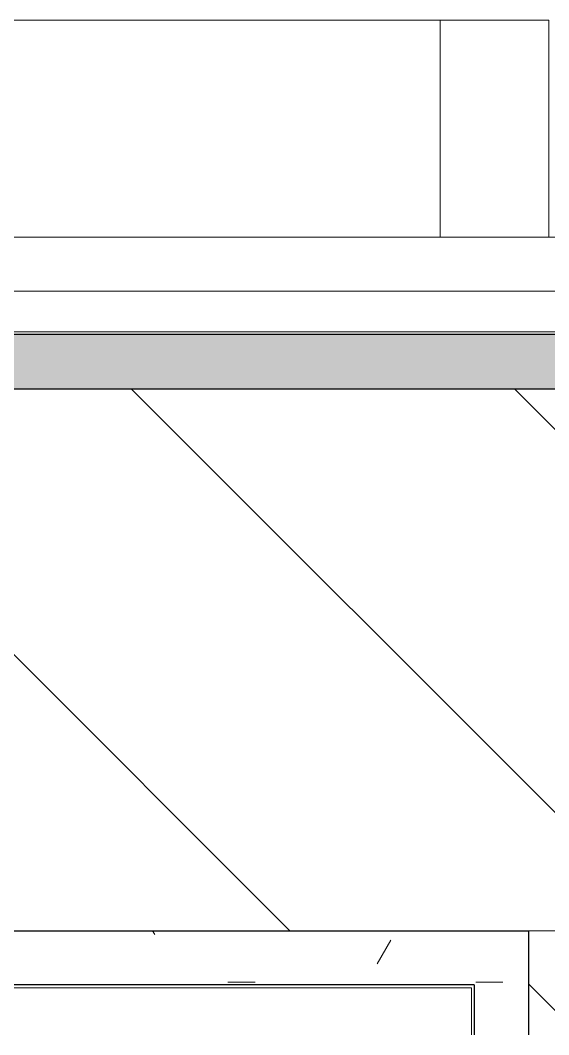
# Model space of a CAD drawing. Header units: millimetres. Extents: x 855 to 103073, y -1987 to 27400.
# Drawn here: x 34089.9 to 34284.9, y 7661.6 to 8036 of the extents above; entities that cross this region are included whole.
import ezdxf

# ---------------------------------------------------------------- set-up
doc = ezdxf.new("R2010")
doc.units = ezdxf.units.MM
doc.linetypes.add('Осевая', pattern=[3175, 635, -476.25, 1587.5, -476.25])
for name, color, linetype, lineweight in [('A-WALL', 7, 'Continuous', 9), ('I-WALL', 7, 'Continuous', 9), ('Оси-2', 7, 'Осевая', 9)]:
    doc.layers.add(name, color=color, linetype=linetype, lineweight=lineweight)
for name, color, linetype, lineweight, true_color in [('A-WALL-4', 7, 'Continuous', 25, 0x3c3c3c), ('A-WALL-FNSH-2', 7, 'Continuous', 13, 0x3c3c3c), ('I-FURN-13', 7, 'Continuous', 9, 0xf0f0f0)]:
    doc.layers.add(name, color=color, linetype=linetype, lineweight=lineweight, true_color=true_color)
pattern_1 = [(0, (22797.38, 0), (121.92, 30.48), [10.058, -81.382, 10.058, -81.382, -487.68]), (0, (22797.38, 0), (121.92, 30.48), [-182.88, 10.058, -172.822, 10.058, -81.382, -213.36]), (0, (22797.38, 0), (121.92, 30.48), [-457.2, 10.058, -50.902, 10.058, -142.342]), (120, (22843.1, 15.24), (-87.356454, 90.34582), [10.058, -81.382, 10.058, -81.382, -487.68]), (120, (22843.1, 15.24), (-87.356454, 90.34582), [-182.88, 10.058, -172.822, 10.058, -81.382, -213.36]), (120, (22843.1, 15.24), (-87.356454, 90.34582), [-457.2, 10.058, -50.902, 10.058, -142.342]), (240, (22858.34, 76.2), (-34.563546, -120.82582), [10.058, -81.382, 10.058, -81.382, -487.68]), (240, (22858.34, 76.2), (-34.563546, -120.82582), [-182.88, 10.058, -172.822, 10.058, -81.382, -213.36]), (240, (22858.34, 76.2), (-34.563546, -120.82582), [-457.2, 10.058, -50.902, 10.058, -142.342])]

# ---------------------------------------------------------------- blocks, each defined once
blk = doc.blocks.new('Бизиборд лего - бизиборд 1_21б-32328682-План разверток пом_ 1_02_ Этаж 1')
at = {"layer": 'I-FURN-13'}
for p, q in [((1245, 100), (935, 100)), ((935, 100), (1245, 100)), ((1245, 100), (1205, 100)), ((1205, 100), (1205, 20)), ((1205, 20), (1205, 100)), ((1205, 100), (1245, 100)), ((1245, 20), (1245, 100)), ((1245, 100), (1245, 20)), ((1500, 20), (1000, 20)), ((1050, 20), (1045, 20)), ((1047.1, 20), (1050, 20)), ((1050, 20), (1047.1, 20)), ((1047.1, 20), (1050, 20)), ((1050, 20), (1047.1, 20)), ((1047.1, 20), (1050, 20)), ((1050, 20), (1047.1, 20)), ((1047.1, 20), (1050, 20)), ((1050, 20), (1047.1, 20)), ((1047.1, 20), (1050, 20)), ((1050, 20), (1047.1, 20)), ((1050, 20), (1047.1, 20)), ((1047.1, 20), (1050, 20)), ((1050, 20), (1047.1, 20)), ((1047.1, 20), (1050, 20)), ((1050, 20), (1047.1, 20)), ((1050, 20), (1047.1, 20)), ((1047.1, 20), (1050, 20)), ((1050, 20), (1047.1, 20)), ((1047.1, 20), (1050, 20)), ((1050, 20), (1047.1, 20)), ((1047.1, 20), (1050, 20)), ((1047.1, 20), (1050, 20)), ((1050, 20), (1047.1, 20)), ((1047.1, 20), (1050, 20)), ((1050, 20), (1047.1, 20)), ((1047.1, 20), (1050, 20)), ((1050, 20), (1047.1, 20)), ((1047.1, 20), (1050, 20)), ((1050, 20), (1047.1, 20)), ((1047.1, 20), (1050, 20)), ((1050, 20), (1047.1, 20)), ((1047.1, 20), (1050, 20)), ((1050, 20), (1047.1, 20)), ((1047.1, 20), (1050, 20)), ((1050, 20), (1047.1, 20)), ((1047.1, 20), (1050, 20)), ((1050, 20), (1047.1, 20)), ((1047.1, 20), (1050, 20)), ((1050, 20), (1047.1, 20)), ((1047.1, 20), (1050, 20)), ((1050, 20), (1047.1, 20)), ((1047.1, 20), (1050, 20)), ((1050, 20), (1047.1, 20)), ((1047.1, 20), (1050, 20)), ((1050, 20), (1047.1, 20)), ((1047.1, 20), (1050, 20)), ((1048.66, 20), (1050, 20)), ((1050, 20), (1048.66, 20)), ((1048.66, 20), (1050, 20)), ((1050, 20), (1049.66, 20)), ((1049.66, 20), (1050, 20)), ((1049.66, 20), (1050, 20)), ((1050, 20), (1049.66, 20)), ((1050, 20), (1090, 20)), ((1090, 20), (1050, 20)), ((1050, 20), (1090, 20)), ((1090, 20), (1097.39, 20)), ((1097.39, 20), (1090, 20)), ((1090, 20), (1095, 20)), ((1092.93, 20), (1090, 20)), ((1090, 20), (1097.39, 20)), ((1090.34, 20), (1090, 20)), ((1090, 20), (1097.39, 20)), ((1097.39, 20), (1090, 20)), ((1090, 20), (1097.39, 20)), ((1090.34, 20), (1090, 20)), ((1090, 20), (1097.39, 20)), ((1097.39, 20), (1090, 20)), ((1090, 20), (1097.39, 20)), ((1097.39, 20), (1090, 20)), ((1090, 20), (1097.39, 20)), ((1097.39, 20), (1090, 20)), ((1090, 20), (1097.39, 20)), ((1097.39, 20), (1090, 20)), ((1090, 20), (1097.39, 20)), ((1097.39, 20), (1090, 20)), ((1090, 20), (1097.39, 20)), ((1097.39, 20), (1090, 20)), ((1090, 20), (1097.39, 20)), ((1097.39, 20), (1090, 20)), ((1090, 20), (1097.39, 20)), ((1097.39, 20), (1090, 20)), ((1090, 20), (1097.39, 20)), ((1097.39, 20), (1090, 20)), ((1090, 20), (1097.39, 20)), ((1097.39, 20), (1090, 20)), ((1090, 20), (1097.39, 20)), ((1097.39, 20), (1090, 20)), ((1090, 20), (1097.39, 20)), ((1097.39, 20), (1090, 20)), ((1090, 20), (1097.39, 20)), ((1097.39, 20), (1090, 20)), ((1090, 20), (1097.39, 20)), ((1095, 20), (1090, 20)), ((1090, 20), (1097.39, 20)), ((1095, 20), (1090, 20)), ((1090, 20), (1097.39, 20)), ((1097.39, 20), (1090, 20)), ((1090, 20), (1097.39, 20)), ((1097.39, 20), (1090, 20)), ((1090, 20), (1097.39, 20)), ((1097.39, 20), (1090, 20)), ((1090, 20), (1097.39, 20)), ((1097.39, 20), (1090, 20)), ((1090, 20), (1097.39, 20)), ((1097.39, 20), (1090, 20)), ((1090, 20), (1097.39, 20)), ((1097.39, 20), (1090, 20)), ((1090, 20), (1110, 20)), ((1090.34, 20), (1090, 20)), ((1097.39, 20), (1090.34, 20)), ((1097.39, 20), (1090.34, 20)), ((1091.34, 20), (1090.34, 20)), ((1105, 20), (1091.34, 20)), ((1092.93, 20), (1097.39, 20)), ((1097.39, 20), (1092.93, 20)), ((1092.93, 20), (1097.39, 20)), ((1095, 20), (1092.93, 20)), ((1095, 20), (1097.39, 20)), ((1097.39, 20), (1095, 20)), ((1097.39, 20), (1095, 20)), ((1097.39, 20), (1095, 20)), ((1097.39, 20), (1097.41, 20)), ((1097.41, 20), (1097.39, 20)), ((1097.39, 20), (1097.41, 20)), ((1097.41, 20), (1097.39, 20)), ((1097.39, 20), (1097.41, 20)), ((1097.41, 20), (1097.39, 20)), ((1097.39, 20), (1097.41, 20)), ((1097.41, 20), (1097.39, 20)), ((1097.39, 20), (1097.41, 20)), ((1097.41, 20), (1097.39, 20)), ((1097.39, 20), (1097.41, 20)), ((1097.41, 20), (1097.39, 20)), ((1097.39, 20), (1097.41, 20)), ((1097.41, 20), (1097.39, 20)), ((1097.39, 20), (1097.41, 20)), ((1097.41, 20), (1097.39, 20)), ((1097.39, 20), (1097.41, 20)), ((1097.41, 20), (1097.39, 20)), ((1097.39, 20), (1097.41, 20)), ((1097.41, 20), (1097.39, 20)), ((1097.39, 20), (1097.41, 20)), ((1097.41, 20), (1097.39, 20)), ((1097.39, 20), (1097.41, 20)), ((1097.41, 20), (1097.39, 20)), ((1097.39, 20), (1097.41, 20)), ((1097.41, 20), (1097.39, 20)), ((1097.39, 20), (1097.41, 20)), ((1097.41, 20), (1097.39, 20)), ((1097.39, 20), (1097.41, 20)), ((1097.41, 20), (1097.39, 20)), ((1097.39, 20), (1097.41, 20)), ((1097.41, 20), (1097.39, 20)), ((1097.39, 20), (1097.41, 20)), ((1097.41, 20), (1097.39, 20)), ((1097.39, 20), (1097.41, 20)), ((1097.41, 20), (1097.39, 20)), ((1097.39, 20), (1097.41, 20)), ((1097.41, 20), (1097.39, 20)), ((1097.39, 20), (1097.41, 20)), ((1097.41, 20), (1097.39, 20)), ((1097.39, 20), (1097.41, 20)), ((1097.41, 20), (1097.39, 20)), ((1097.39, 20), (1097.41, 20)), ((1097.41, 20), (1097.39, 20)), ((1097.39, 20), (1097.41, 20)), ((1097.41, 20), (1097.39, 20)), ((1097.39, 20), (1097.41, 20)), ((1097.41, 20), (1097.39, 20)), ((1097.39, 20), (1097.41, 20)), ((1097.41, 20), (1097.39, 20)), ((1097.39, 20), (1097.41, 20)), ((1097.41, 20), (1097.39, 20)), ((1097.41, 20), (1102.42, 20)), ((1102.42, 20), (1097.41, 20)), ((1097.41, 20), (1102.42, 20)), ((1097.41, 20), (1102.59, 20)), ((1109.66, 20), (1097.41, 20)), ((1097.41, 20), (1109.66, 20)), ((1100, 20), (1097.41, 20)), ((1097.41, 20), (1107.07, 20)), ((1110, 20), (1097.41, 20)), ((1097.41, 20), (1110, 20)), ((1102.59, 20), (1097.41, 20)), ((1097.41, 20), (1110, 20)), ((1110, 20), (1097.41, 20)), ((1097.41, 20), (1100, 20)), ((1105, 20), (1097.41, 20)), ((1097.41, 20), (1108.66, 20)), ((1110, 20), (1097.41, 20)), ((1097.41, 20), (1110, 20)), ((1110, 20), (1097.41, 20)), ((1097.41, 20), (1100, 20)), ((1110, 20), (1097.41, 20)), ((1097.41, 20), (1110, 20)), ((1110, 20), (1097.41, 20)), ((1097.41, 20), (1110, 20)), ((1110, 20), (1097.41, 20)), ((1097.41, 20), (1110, 20)), ((1110, 20), (1097.41, 20)), ((1097.41, 20), (1105, 20)), ((1110, 20), (1097.41, 20)), ((1097.41, 20), (1110, 20)), ((1110, 20), (1097.41, 20)), ((1097.41, 20), (1110, 20)), ((1110, 20), (1097.41, 20)), ((1097.41, 20), (1110, 20)), ((1110, 20), (1097.41, 20)), ((1097.41, 20), (1107.07, 20)), ((1110, 20), (1097.41, 20)), ((1097.41, 20), (1110, 20)), ((1110, 20), (1097.41, 20)), ((1097.41, 20), (1100, 20)), ((1110, 20), (1097.41, 20)), ((1097.41, 20), (1110, 20)), ((1110, 20), (1097.41, 20)), ((1097.41, 20), (1107.07, 20)), ((1110, 20), (1097.41, 20)), ((1097.41, 20), (1110, 20)), ((1110, 20), (1097.41, 20)), ((1097.41, 20), (1110, 20)), ((1110, 20), (1097.41, 20)), ((1097.41, 20), (1110, 20)), ((1110, 20), (1097.41, 20)), ((1097.41, 20), (1110, 20)), ((1110, 20), (1097.41, 20)), ((1097.41, 20), (1105, 20)), ((1100, 20), (1097.41, 20)), ((1102.59, 20), (1100, 20)), ((1100, 20), (1110, 20)), ((1100, 20), (1110, 20)), ((1100, 20), (1110, 20)), ((1108.66, 20), (1100, 20)), ((1102.59, 20), (1107.07, 20)), ((1107.07, 20), (1102.59, 20)), ((1102.59, 20), (1107.07, 20)), ((1102.59, 20), (1110, 20)), ((1107.07, 20), (1102.59, 20)), ((1107.07, 20), (1102.59, 20)), ((1108.66, 20), (1105, 20)), ((1105, 20), (1110, 20)), ((1105, 20), (1110, 20)), ((1109.66, 20), (1105, 20)), ((1110, 20), (1107.07, 20)), ((1107.07, 20), (1110, 20)), ((1110, 20), (1107.07, 20)), ((1107.07, 20), (1110, 20)), ((1107.07, 20), (1110, 20)), ((1107.45, 20), (1108.66, 20)), ((1108.66, 20), (1107.45, 20)), ((1107.45, 20), (1108.66, 20)), ((1110, 20), (1108.66, 20)), ((1108.66, 20), (1110, 20)), ((1109.66, 20), (1108.66, 20)), ((1110, 20), (1109.66, 20)), ((1109.66, 20), (1110, 20)), ((1110, 20), (1109.66, 20)), ((1110, 20), (1109.66, 20)), ((1110, 20), (1150, 20)), ((1150, 20), (1110, 20)), ((1110, 20), (1150, 20)), ((1150, 20), (1170, 20)), ((1150.34, 20), (1150, 20)), ((1150, 20), (1170, 20)), ((1170, 20), (1150, 20)), ((1150, 20), (1150.34, 20)), ((1167.07, 20), (1150, 20)), ((1150, 20), (1160, 20)), ((1150.34, 20), (1150, 20)), ((1150, 20), (1151.34, 20)), ((1170, 20), (1150, 20)), ((1150, 20), (1152.93, 20)), ((1170, 20), (1150, 20)), ((1150, 20), (1170, 20)), ((1170, 20), (1150, 20)), ((1150, 20), (1170, 20)), ((1170, 20), (1150, 20)), ((1150, 20), (1170, 20)), ((1150.34, 20), (1150, 20)), ((1150, 20), (1170, 20)), ((1170, 20), (1150, 20)), ((1150, 20), (1170, 20)), ((1170, 20), (1150, 20)), ((1150, 20), (1170, 20)), ((1170, 20), (1150, 20)), ((1150, 20), (1170, 20)), ((1170, 20), (1150, 20)), ((1150, 20), (1170, 20)), ((1170, 20), (1150, 20)), ((1150, 20), (1167.07, 20)), ((1167.07, 20), (1150, 20)), ((1150, 20), (1170, 20)), ((1170, 20), (1150, 20)), ((1150, 20), (1170, 20)), ((1170, 20), (1150, 20)), ((1150, 20), (1170, 20)), ((1170, 20), (1150, 20)), ((1150, 20), (1150.34, 20)), ((1170, 20), (1150, 20)), ((1150, 20), (1165, 20)), ((1170, 20), (1150, 20)), ((1150, 20), (1170, 20)), ((1170, 20), (1150, 20)), ((1150, 20), (1170, 20)), ((1170, 20), (1150, 20)), ((1150, 20), (1170, 20)), ((1170, 20), (1150, 20)), ((1150, 20), (1151.34, 20)), ((1170, 20), (1150, 20)), ((1150, 20), (1170, 20)), ((1170, 20), (1150, 20)), ((1150, 20), (1150.34, 20)), ((1150.34, 20), (1150, 20)), ((1150, 20), (1160, 20)), ((1160, 20), (1150, 20)), ((1170, 20), (1150.34, 20)), ((1150.34, 20), (1170, 20)), ((1167.07, 20), (1150.34, 20)), ((1165, 20), (1150.34, 20)), ((1150.34, 20), (1151.34, 20)), ((1150.34, 20), (1152.93, 20)), ((1157.41, 20), (1150.34, 20)), ((1151.34, 20), (1152.72, 20)), ((1152.72, 20), (1151.34, 20)), ((1151.34, 20), (1152.72, 20)), ((1151.34, 20), (1170, 20)), ((1151.34, 20), (1170, 20)), ((1151.34, 20), (1170, 20)), ((1152.93, 20), (1157.41, 20)), ((1157.41, 20), (1152.93, 20)), ((1152.93, 20), (1157.41, 20)), ((1152.93, 20), (1155, 20)), ((1152.93, 20), (1160, 20)), ((1155, 20), (1157.41, 20)), ((1157.41, 20), (1170, 20)), ((1170, 20), (1157.41, 20)), ((1157.75, 20), (1162.59, 20)), ((1162.59, 20), (1157.75, 20)), ((1157.75, 20), (1162.59, 20)), ((1160, 20), (1170, 20)), ((1160, 20), (1170, 20)), ((1160, 20), (1169.66, 20)), ((1168.66, 20), (1160, 20)), ((1162.78, 20), (1167.07, 20)), ((1167.07, 20), (1162.78, 20)), ((1162.78, 20), (1167.07, 20)), ((1170, 20), (1165, 20)), ((1165, 20), (1170, 20)), ((1170, 20), (1167.07, 20)), ((1170, 20), (1167.07, 20)), ((1167.07, 20), (1170, 20)), ((1170, 20), (1167.07, 20)), ((1170, 20), (1168.66, 20)), ((1169.66, 20), (1170, 20)), ((1170, 20), (1210, 20)), ((1210, 20), (1170, 20)), ((1170, 20), (1205, 20)), ((1205, 20), (1210, 20)), ((1210, 20), (1205, 20)), ((1205, 20), (1210, 20)), ((1210, 20), (1230, 20)), ((1225, 20), (1210, 20)), ((1210, 20), (1230, 20)), ((1229.66, 20), (1210, 20)), ((1210, 20), (1230, 20)), ((1230, 20), (1210, 20)), ((1210, 20), (1212.93, 20)), ((1217.41, 20), (1210, 20)), ((1210, 20), (1210.34, 20)), ((1215, 20), (1210, 20)), ((1210, 20), (1220, 20)), ((1230, 20), (1210, 20)), ((1210, 20), (1230, 20)), ((1230, 20), (1210, 20)), ((1210, 20), (1230, 20)), ((1230, 20), (1210, 20)), ((1210, 20), (1230, 20)), ((1230, 20), (1210, 20)), ((1210, 20), (1215, 20)), ((1230, 20), (1210, 20)), ((1210, 20), (1230, 20)), ((1230, 20), (1210, 20)), ((1210, 20), (1217.41, 20)), ((1210.34, 20), (1210, 20)), ((1210, 20), (1230, 20)), ((1230, 20), (1210, 20)), ((1210, 20), (1230, 20)), ((1230, 20), (1210, 20)), ((1210, 20), (1230, 20)), ((1230, 20), (1210, 20)), ((1210, 20), (1230, 20)), ((1230, 20), (1210, 20)), ((1210, 20), (1230, 20)), ((1211.34, 20), (1210, 20)), ((1210, 20), (1222.59, 20)), ((1230, 20), (1210, 20)), ((1210, 20), (1217.41, 20)), ((1211.34, 20), (1210, 20)), ((1210, 20), (1230, 20)), ((1210.34, 20), (1210, 20)), ((1210, 20), (1230, 20)), ((1230, 20), (1210, 20)), ((1210, 20), (1230, 20)), ((1230, 20), (1210, 20)), ((1210, 20), (1230, 20)), ((1230, 20), (1210, 20)), ((1210, 20), (1225, 20)), ((1211.34, 20), (1210, 20)), ((1210, 20), (1230, 20)), ((1230, 20), (1210, 20)), ((1210, 20), (1220, 20)), ((1230, 20), (1210, 20)), ((1210, 20), (1210.34, 20)), ((1215, 20), (1210, 20)), ((1210.34, 20), (1211.34, 20)), ((1230, 20), (1210.34, 20)), ((1211.34, 20), (1210.34, 20)), ((1210.34, 20), (1230, 20)), ((1211.34, 20), (1212.93, 20)), ((1212.93, 20), (1211.34, 20)), ((1211.34, 20), (1212.93, 20)), ((1212.93, 20), (1211.34, 20)), ((1211.34, 20), (1212.93, 20)), ((1211.34, 20), (1212.93, 20)), ((1215, 20), (1211.34, 20)), ((1230, 20), (1211.34, 20)), ((1212.93, 20), (1211.34, 20)), ((1215, 20), (1211.34, 20)), ((1212.93, 20), (1230, 20)), ((1212.93, 20), (1215, 20)), ((1215, 20), (1212.93, 20)), ((1213.07, 20), (1217.41, 20)), ((1217.41, 20), (1213.07, 20)), ((1213.07, 20), (1217.41, 20)), ((1217.41, 20), (1213.07, 20)), ((1213.07, 20), (1217.41, 20)), ((1215, 20), (1217.41, 20)), ((1225, 20), (1215, 20)), ((1215, 20), (1230, 20)), ((1230, 20), (1215, 20)), ((1217.41, 20), (1215, 20)), ((1222.59, 20), (1215, 20)), ((1217.41, 20), (1215, 20)), ((1220, 20), (1217.41, 20)), ((1217.41, 20), (1220, 20)), ((1217.41, 20), (1222.59, 20)), ((1217.41, 20), (1230, 20)), ((1222.59, 20), (1217.41, 20)), ((1228.66, 20), (1217.41, 20)), ((1218.1, 20), (1222.59, 20)), ((1222.59, 20), (1218.1, 20)), ((1218.1, 20), (1222.59, 20)), ((1222.59, 20), (1218.1, 20)), ((1218.1, 20), (1222.59, 20)), ((1222.59, 20), (1220, 20)), ((1220, 20), (1230, 20)), ((1220, 20), (1230, 20)), ((1220, 20), (1230, 20)), ((1230, 20), (1222.59, 20)), ((1222.59, 20), (1230, 20)), ((1222.59, 20), (1230, 20)), ((1230, 20), (1222.59, 20)), ((1230, 20), (1222.59, 20)), ((1223.13, 20), (1227.07, 20)), ((1227.07, 20), (1223.13, 20)), ((1223.13, 20), (1227.07, 20)), ((1227.07, 20), (1223.13, 20)), ((1223.13, 20), (1227.07, 20)), ((1228.66, 20), (1225, 20)), ((1228.66, 20), (1225, 20)), ((1225, 20), (1230, 20)), ((1230, 20), (1228.66, 20)), ((1229.66, 20), (1228.66, 20)), ((1229.66, 20), (1228.66, 20)), ((1230, 20), (1229.66, 20)), ((1230, 20), (1229.66, 20)), ((1230, 20), (1229.66, 20)), ((1230, 20), (1245, 20)), ((1245, 20), (1230, 20)), ((1230, 20), (1245, 20)), ((1245, 20), (1230, 20)), ((1230, 20), (1245, 20)), ((1000, 0), (1500, 0)), ((1050, 0), (1030, 0)), ((1030.34, 0), (1050, 0)), ((1047.1, 0), (1050, 0)), ((1050, 0), (1047.1, 0)), ((1047.1, 0), (1050, 0)), ((1050, 0), (1047.1, 0)), ((1047.1, 0), (1050, 0)), ((1050, 0), (1047.1, 0)), ((1050, 0), (1047.1, 0)), ((1047.1, 0), (1050, 0)), ((1050, 0), (1047.1, 0)), ((1047.1, 0), (1050, 0)), ((1050, 0), (1047.1, 0)), ((1047.1, 0), (1050, 0)), ((1050, 0), (1047.1, 0)), ((1047.1, 0), (1050, 0)), ((1050, 0), (1047.1, 0)), ((1047.1, 0), (1050, 0)), ((1050, 0), (1047.1, 0)), ((1047.1, 0), (1050, 0)), ((1050, 0), (1047.1, 0)), ((1047.1, 0), (1050, 0)), ((1050, 0), (1047.1, 0)), ((1047.1, 0), (1050, 0)), ((1050, 0), (1047.1, 0)), ((1047.1, 0), (1050, 0)), ((1050, 0), (1047.1, 0)), ((1047.1, 0), (1050, 0)), ((1050, 0), (1047.1, 0)), ((1047.1, 0), (1050, 0)), ((1050, 0), (1047.1, 0)), ((1047.1, 0), (1050, 0)), ((1050, 0), (1047.1, 0)), ((1047.1, 0), (1050, 0)), ((1050, 0), (1047.1, 0)), ((1047.1, 0), (1050, 0)), ((1050, 0), (1047.1, 0)), ((1047.1, 0), (1050, 0)), ((1050, 0), (1047.1, 0)), ((1047.1, 0), (1050, 0)), ((1050, 0), (1047.1, 0)), ((1047.1, 0), (1050, 0)), ((1050, 0), (1047.1, 0)), ((1047.1, 0), (1050, 0)), ((1050, 0), (1047.1, 0)), ((1047.1, 0), (1050, 0)), ((1050, 0), (1047.1, 0)), ((1047.1, 0), (1050, 0)), ((1050, 0), (1047.1, 0)), ((1047.1, 0), (1050, 0)), ((1047.1, 0), (1050, 0)), ((1050, 0), (1049.66, 0)), ((1049.66, 0), (1050, 0)), ((1050, 0), (1049.66, 0)), ((1090, 0), (1050, 0)), ((1050, 0), (1090, 0)), ((1090, 0), (1050, 0)), ((1097.39, 0), (1090, 0)), ((1090, 0), (1090.34, 0)), ((1097.39, 0), (1090, 0)), ((1090, 0), (1092.93, 0)), ((1097.39, 0), (1090, 0)), ((1090, 0), (1091.34, 0)), ((1095, 0), (1090, 0)), ((1090, 0), (1097.39, 0)), ((1097.39, 0), (1090, 0)), ((1090, 0), (1097.39, 0)), ((1097.39, 0), (1090, 0)), ((1090, 0), (1097.39, 0)), ((1091.34, 0), (1090, 0)), ((1090, 0), (1097.39, 0)), ((1097.39, 0), (1090, 0)), ((1090, 0), (1097.39, 0)), ((1097.39, 0), (1090, 0)), ((1090, 0), (1097.39, 0)), ((1097.39, 0), (1090, 0)), ((1090, 0), (1097.39, 0)), ((1097.39, 0), (1090, 0)), ((1090, 0), (1097.39, 0)), ((1090.34, 0), (1090, 0)), ((1090, 0), (1090.34, 0)), ((1092.93, 0), (1090, 0)), ((1090, 0), (1097.39, 0)), ((1097.39, 0), (1090, 0)), ((1090, 0), (1097.39, 0)), ((1097.39, 0), (1090, 0)), ((1090, 0), (1097.39, 0)), ((1092.93, 0), (1090, 0)), ((1090, 0), (1090.34, 0)), ((1095, 0), (1090, 0)), ((1090, 0), (1097.39, 0)), ((1092.93, 0), (1090, 0)), ((1090, 0), (1097.39, 0)), ((1090.34, 0), (1090, 0)), ((1090, 0), (1090.34, 0)), ((1090.34, 0), (1090, 0)), ((1090, 0), (1090.34, 0)), ((1097.39, 0), (1090, 0)), ((1090, 0), (1097.39, 0)), ((1097.39, 0), (1090, 0)), ((1090, 0), (1097.39, 0)), ((1097.39, 0), (1090, 0)), ((1090, 0), (1097.39, 0)), ((1097.39, 0), (1090, 0)), ((1090, 0), (1097.39, 0)), ((1097.39, 0), (1090, 0)), ((1090, 0), (1097.39, 0)), ((1090.34, 0), (1090, 0)), ((1090, 0), (1092.93, 0)), ((1107.07, 0), (1090, 0)), ((1090, 0), (1097.41, 0)), ((1090.34, 0), (1092.93, 0)), ((1092.93, 0), (1090.34, 0)), ((1090.34, 0), (1097.39, 0)), ((1090.34, 0), (1097.39, 0)), ((1092.93, 0), (1090.34, 0)), ((1090.34, 0), (1091.34, 0)), ((1091.34, 0), (1090.34, 0)), ((1090.34, 0), (1091.34, 0)), ((1097.39, 0), (1090.34, 0)), ((1091.34, 0), (1097.39, 0)), ((1097.39, 0), (1091.34, 0)), ((1091.34, 0), (1092.93, 0)), ((1092.93, 0), (1091.34, 0)), ((1091.34, 0), (1092.93, 0)), ((1097.39, 0), (1092.93, 0)), ((1092.93, 0), (1097.39, 0)), ((1097.39, 0), (1092.93, 0)), ((1092.93, 0), (1097.39, 0)), ((1092.93, 0), (1097.39, 0)), ((1095, 0), (1092.93, 0)), ((1095, 0), (1092.93, 0)), ((1097.39, 0), (1092.93, 0)), ((1097.39, 0), (1092.93, 0)), ((1095, 0), (1092.93, 0)), ((1092.93, 0), (1097.39, 0)), ((1095, 0), (1092.93, 0)), ((1092.93, 0), (1097.39, 0)), ((1092.93, 0), (1097.39, 0)), ((1097.39, 0), (1095, 0)), ((1097.39, 0), (1095, 0)), ((1097.39, 0), (1095, 0)), ((1097.39, 0), (1095, 0)), ((1097.39, 0), (1095, 0)), ((1097.39, 0), (1095, 0)), ((1097.41, 0), (1097.39, 0)), ((1097.39, 0), (1097.41, 0)), ((1097.41, 0), (1097.39, 0)), ((1097.39, 0), (1097.41, 0)), ((1097.41, 0), (1097.39, 0)), ((1097.39, 0), (1097.41, 0)), ((1097.41, 0), (1097.39, 0)), ((1097.39, 0), (1097.41, 0)), ((1097.41, 0), (1097.39, 0)), ((1097.39, 0), (1097.41, 0)), ((1097.41, 0), (1097.39, 0)), ((1097.39, 0), (1097.41, 0)), ((1097.41, 0), (1097.39, 0)), ((1097.39, 0), (1097.41, 0)), ((1097.41, 0), (1097.39, 0)), ((1097.39, 0), (1097.41, 0)), ((1097.41, 0), (1097.39, 0)), ((1097.39, 0), (1097.41, 0)), ((1097.41, 0), (1097.39, 0)), ((1097.39, 0), (1097.41, 0)), ((1097.41, 0), (1097.39, 0)), ((1097.39, 0), (1097.41, 0)), ((1097.41, 0), (1097.39, 0)), ((1097.39, 0), (1097.41, 0)), ((1097.41, 0), (1097.39, 0)), ((1097.39, 0), (1097.41, 0)), ((1097.41, 0), (1097.39, 0)), ((1097.39, 0), (1097.41, 0)), ((1097.41, 0), (1097.39, 0)), ((1097.39, 0), (1097.41, 0)), ((1097.41, 0), (1097.39, 0)), ((1097.39, 0), (1097.41, 0)), ((1097.41, 0), (1097.39, 0)), ((1097.39, 0), (1097.41, 0)), ((1097.41, 0), (1097.39, 0)), ((1097.39, 0), (1097.41, 0)), ((1097.41, 0), (1097.39, 0)), ((1097.39, 0), (1097.41, 0)), ((1097.41, 0), (1097.39, 0)), ((1097.39, 0), (1097.41, 0)), ((1097.41, 0), (1097.39, 0)), ((1097.39, 0), (1097.41, 0)), ((1097.41, 0), (1097.39, 0)), ((1097.39, 0), (1097.41, 0)), ((1097.41, 0), (1097.39, 0)), ((1097.39, 0), (1097.41, 0)), ((1097.41, 0), (1097.39, 0)), ((1097.39, 0), (1097.41, 0)), ((1097.41, 0), (1097.39, 0)), ((1097.39, 0), (1097.41, 0)), ((1097.41, 0), (1097.39, 0)), ((1097.39, 0), (1097.41, 0)), ((1102.42, 0), (1097.41, 0)), ((1097.41, 0), (1102.42, 0)), ((1102.42, 0), (1097.41, 0)), ((1110, 0), (1097.41, 0)), ((1097.41, 0), (1110, 0)), ((1107.07, 0), (1097.41, 0)), ((1097.41, 0), (1105, 0)), ((1102.59, 0), (1097.41, 0)), ((1097.41, 0), (1100, 0)), ((1110, 0), (1097.41, 0)), ((1097.41, 0), (1110, 0)), ((1110, 0), (1097.41, 0)), ((1097.41, 0), (1110, 0)), ((1110, 0), (1097.41, 0)), ((1097.41, 0), (1110, 0)), ((1110, 0), (1097.41, 0)), ((1097.41, 0), (1110, 0)), ((1110, 0), (1097.41, 0)), ((1097.41, 0), (1110, 0)), ((1110, 0), (1097.41, 0)), ((1097.41, 0), (1110, 0)), ((1110, 0), (1097.41, 0)), ((1097.41, 0), (1110, 0)), ((1110, 0), (1097.41, 0)), ((1097.41, 0), (1110, 0)), ((1110, 0), (1097.41, 0)), ((1097.41, 0), (1110, 0)), ((1110, 0), (1097.41, 0)), ((1097.41, 0), (1110, 0)), ((1110, 0), (1097.41, 0)), ((1097.41, 0), (1110, 0)), ((1110, 0), (1097.41, 0)), ((1097.41, 0), (1110, 0)), ((1102.59, 0), (1097.41, 0)), ((1097.41, 0), (1105, 0)), ((1110, 0), (1097.41, 0)), ((1097.41, 0), (1110, 0)), ((1110, 0), (1097.41, 0)), ((1097.41, 0), (1110, 0)), ((1110, 0), (1097.41, 0)), ((1097.41, 0), (1100, 0)), ((1105, 0), (1097.41, 0)), ((1097.41, 0), (1100, 0)), ((1110, 0), (1097.41, 0)), ((1097.41, 0), (1110, 0)), ((1110, 0), (1097.41, 0)), ((1097.41, 0), (1110, 0)), ((1100, 0), (1097.41, 0)), ((1097.41, 0), (1110, 0)), ((1110, 0), (1097.41, 0)), ((1097.41, 0), (1100, 0)), ((1110, 0), (1097.41, 0)), ((1097.41, 0), (1110, 0)), ((1105, 0), (1097.41, 0)), ((1097.41, 0), (1102.59, 0)), ((1097.41, 0), (1109.66, 0)), ((1100, 0), (1110, 0)), ((1100, 0), (1102.59, 0)), ((1100, 0), (1102.59, 0)), ((1110, 0), (1100, 0)), ((1100, 0), (1102.59, 0)), ((1107.07, 0), (1102.59, 0)), ((1102.59, 0), (1107.07, 0)), ((1107.07, 0), (1102.59, 0)), ((1105, 0), (1102.59, 0)), ((1109.66, 0), (1102.59, 0)), ((1102.59, 0), (1105, 0)), ((1102.59, 0), (1105, 0)), ((1102.59, 0), (1107.07, 0)), ((1102.59, 0), (1108.66, 0)), ((1105, 0), (1110, 0)), ((1110, 0), (1105, 0)), ((1105, 0), (1108.66, 0)), ((1105, 0), (1108.66, 0)), ((1107.07, 0), (1105, 0)), ((1105, 0), (1108.66, 0)), ((1110, 0), (1105, 0)), ((1110, 0), (1107.07, 0)), ((1110, 0), (1107.07, 0)), ((1107.07, 0), (1110, 0)), ((1110, 0), (1107.07, 0)), ((1108.66, 0), (1107.45, 0)), ((1107.45, 0), (1108.66, 0)), ((1108.66, 0), (1107.45, 0)), ((1108.66, 0), (1110, 0)), ((1108.66, 0), (1109.66, 0)), ((1108.66, 0), (1109.66, 0)), ((1108.66, 0), (1110, 0)), ((1110, 0), (1109.66, 0)), ((1109.66, 0), (1110, 0)), ((1109.66, 0), (1110, 0)), ((1109.66, 0), (1110, 0)), ((1150, 0), (1110, 0)), ((1110, 0), (1150, 0)), ((1150, 0), (1110, 0)), ((1170, 0), (1150, 0)), ((1150, 0), (1170, 0)), ((1151.34, 0), (1150, 0)), ((1150, 0), (1170, 0)), ((1151.34, 0), (1150, 0)), ((1150, 0), (1165, 0)), ((1170, 0), (1150, 0)), ((1150, 0), (1151.34, 0)), ((1170, 0), (1150, 0)), ((1150, 0), (1170, 0)), ((1170, 0), (1150, 0)), ((1150, 0), (1170, 0)), ((1170, 0), (1150, 0)), ((1150, 0), (1170, 0)), ((1170, 0), (1150, 0)), ((1150, 0), (1170, 0)), ((1170, 0), (1150, 0)), ((1150, 0), (1170, 0)), ((1170, 0), (1150, 0)), ((1150, 0), (1170, 0)), ((1170, 0), (1150, 0)), ((1150, 0), (1170, 0)), ((1169.66, 0), (1150, 0)), ((1150, 0), (1170, 0)), ((1170, 0), (1150, 0)), ((1150, 0), (1170, 0)), ((1170, 0), (1150, 0)), ((1150, 0), (1170, 0)), ((1170, 0), (1150, 0)), ((1150, 0), (1160, 0)), ((1151.34, 0), (1150, 0)), ((1150, 0), (1152.93, 0)), ((1170, 0), (1150, 0)), ((1150, 0), (1170, 0)), ((1170, 0), (1150, 0)), ((1150, 0), (1170, 0)), ((1157.41, 0), (1150, 0)), ((1150, 0), (1170, 0)), ((1165, 0), (1150, 0)), ((1150, 0), (1170, 0)), ((1170, 0), (1150, 0)), ((1150, 0), (1170, 0)), ((1170, 0), (1150, 0)), ((1150, 0), (1170, 0)), ((1170, 0), (1150, 0)), ((1150, 0), (1162.59, 0)), ((1151.34, 0), (1150, 0)), ((1150, 0), (1170, 0)), ((1170, 0), (1150, 0)), ((1150, 0), (1170, 0)), ((1150.34, 0), (1150, 0)), ((1150, 0), (1155, 0)), ((1170, 0), (1150, 0)), ((1150, 0), (1170, 0)), ((1151.34, 0), (1150.34, 0)), ((1152.72, 0), (1151.34, 0)), ((1151.34, 0), (1152.72, 0)), ((1152.72, 0), (1151.34, 0)), ((1170, 0), (1151.34, 0)), ((1155, 0), (1151.34, 0)), ((1151.34, 0), (1167.07, 0)), ((1160, 0), (1151.34, 0)), ((1152.93, 0), (1151.34, 0)), ((1165, 0), (1151.34, 0)), ((1157.41, 0), (1152.93, 0)), ((1152.93, 0), (1157.41, 0)), ((1157.41, 0), (1152.93, 0)), ((1152.93, 0), (1162.59, 0)), ((1155, 0), (1152.93, 0)), ((1170, 0), (1155, 0)), ((1160, 0), (1155, 0)), ((1155, 0), (1157.41, 0)), ((1160, 0), (1157.41, 0)), ((1157.41, 0), (1168.66, 0)), ((1162.59, 0), (1157.75, 0)), ((1157.75, 0), (1162.59, 0)), ((1162.59, 0), (1157.75, 0)), ((1160, 0), (1170, 0)), ((1165, 0), (1160, 0)), ((1170, 0), (1160, 0)), ((1167.07, 0), (1160, 0)), ((1162.59, 0), (1169.66, 0)), ((1162.59, 0), (1169.66, 0)), ((1167.07, 0), (1162.78, 0)), ((1162.78, 0), (1167.07, 0)), ((1167.07, 0), (1162.78, 0)), ((1165, 0), (1170, 0)), ((1168.66, 0), (1165, 0)), ((1167.07, 0), (1165, 0)), ((1170, 0), (1165, 0)), ((1167.07, 0), (1168.66, 0)), ((1168.66, 0), (1167.07, 0)), ((1168.66, 0), (1167.07, 0)), ((1168.66, 0), (1169.66, 0)), ((1170, 0), (1168.66, 0)), ((1169.66, 0), (1168.66, 0)), ((1170, 0), (1168.66, 0)), ((1168.66, 0), (1170, 0)), ((1169.66, 0), (1170, 0)), ((1170, 0), (1169.66, 0)), ((1169.66, 0), (1170, 0)), ((1170, 0), (1169.66, 0)), ((1169.66, 0), (1170, 0)), ((1210, 0), (1170, 0)), ((1170, 0), (1210, 0)), ((1210, 0), (1170, 0)), ((1230, 0), (1210, 0)), ((1210, 0), (1230, 0)), ((1230, 0), (1210, 0)), ((1210, 0), (1211.34, 0)), ((1230, 0), (1210, 0)), ((1210, 0), (1211.34, 0)), ((1228.66, 0), (1210, 0)), ((1210, 0), (1230, 0)), ((1210.34, 0), (1210, 0)), ((1210, 0), (1210.34, 0)), ((1230, 0), (1210, 0)), ((1210, 0), (1222.59, 0)), ((1230, 0), (1210, 0)), ((1210, 0), (1230, 0)), ((1230, 0), (1210, 0)), ((1210, 0), (1230, 0)), ((1230, 0), (1210, 0)), ((1210, 0), (1230, 0)), ((1230, 0), (1210, 0)), ((1210, 0), (1230, 0)), ((1230, 0), (1210, 0)), ((1210, 0), (1230, 0)), ((1230, 0), (1210, 0)), ((1210, 0), (1230, 0)), ((1230, 0), (1210, 0)), ((1210, 0), (1230, 0)), ((1230, 0), (1210, 0)), ((1210, 0), (1230, 0)), ((1225, 0), (1210, 0)), ((1210, 0), (1211.34, 0)), ((1210.34, 0), (1210, 0)), ((1210, 0), (1230, 0)), ((1230, 0), (1210, 0)), ((1210, 0), (1230, 0)), ((1230, 0), (1210, 0)), ((1210, 0), (1227.07, 0)), ((1228.66, 0), (1210, 0)), ((1210, 0), (1230, 0)), ((1230, 0), (1210, 0)), ((1210, 0), (1230, 0)), ((1230, 0), (1210, 0)), ((1210, 0), (1230, 0)), ((1230, 0), (1210, 0)), ((1210, 0), (1230, 0)), ((1210.34, 0), (1210, 0)), ((1210, 0), (1210.34, 0)), ((1230, 0), (1210, 0)), ((1210, 0), (1220, 0)), ((1230, 0), (1210, 0)), ((1210, 0), (1211.34, 0)), ((1217.41, 0), (1210, 0)), ((1210, 0), (1220, 0)), ((1211.34, 0), (1210, 0)), ((1210, 0), (1230, 0)), ((1211.34, 0), (1210.34, 0)), ((1210.34, 0), (1211.34, 0)), ((1211.34, 0), (1210.34, 0)), ((1211.34, 0), (1210.34, 0)), ((1210.34, 0), (1230, 0)), ((1212.93, 0), (1211.34, 0)), ((1211.34, 0), (1212.93, 0)), ((1212.93, 0), (1211.34, 0)), ((1211.34, 0), (1220, 0)), ((1211.34, 0), (1230, 0)), ((1230, 0), (1211.34, 0)), ((1211.34, 0), (1212.93, 0)), ((1211.34, 0), (1230, 0)), ((1212.93, 0), (1211.34, 0)), ((1212.93, 0), (1211.34, 0)), ((1211.34, 0), (1230, 0)), ((1230, 0), (1211.34, 0)), ((1212.93, 0), (1215, 0)), ((1215, 0), (1212.93, 0)), ((1215, 0), (1212.93, 0)), ((1217.41, 0), (1213.07, 0)), ((1213.07, 0), (1217.41, 0)), ((1217.41, 0), (1213.07, 0)), ((1215, 0), (1217.41, 0)), ((1217.41, 0), (1215, 0)), ((1217.41, 0), (1215, 0)), ((1217.41, 0), (1220, 0)), ((1220, 0), (1217.41, 0)), ((1220, 0), (1217.41, 0)), ((1220, 0), (1217.41, 0)), ((1222.59, 0), (1218.1, 0)), ((1218.1, 0), (1222.59, 0)), ((1222.59, 0), (1218.1, 0)), ((1220, 0), (1225, 0)), ((1220, 0), (1230, 0)), ((1227.07, 0), (1220, 0)), ((1222.59, 0), (1220, 0)), ((1220, 0), (1230, 0)), ((1228.66, 0), (1220, 0)), ((1220, 0), (1228.66, 0)), ((1222.59, 0), (1225, 0)), ((1228.66, 0), (1222.59, 0)), ((1227.07, 0), (1223.13, 0)), ((1223.13, 0), (1227.07, 0)), ((1227.07, 0), (1223.13, 0)), ((1225, 0), (1230, 0)), ((1225, 0), (1227.07, 0)), ((1230, 0), (1225, 0)), ((1227.07, 0), (1228.66, 0)), ((1230, 0), (1227.07, 0)), ((1227.07, 0), (1228.66, 0)), ((1230, 0), (1228.66, 0)), ((1228.66, 0), (1230, 0)), ((1228.66, 0), (1229.66, 0)), ((1230, 0), (1228.66, 0)), ((1229.66, 0), (1228.66, 0)), ((1230, 0), (1228.66, 0)), ((1228.66, 0), (1230, 0)), ((1229.66, 0), (1230, 0)), ((1230, 0), (1229.66, 0)), ((1270, 0), (1230, 0)), ((1230, 0), (1270, 0)), ((1270, 0), (1230, 0))]:
    blk.add_line(p, q, dxfattribs=at)

msp = doc.modelspace()

# ---------------------------------------------------------------- hatches: boundary and pattern name
at = {"layer": 'I-WALL'}
h = msp.add_hatch(dxfattribs=at)
h.set_pattern_fill('FP_44', color=256, style=0, pattern_type=2)
h.set_pattern_definition(pattern_1)
h.paths.add_polyline_path([(35334.31, 7900), (35557.38, 7900), (35557.38, 7920), (30457.38, 7920), (30457.38, 7900), (34690.53, 7900)])
h = msp.add_hatch(dxfattribs=at)
h.set_pattern_fill('FP_24', color=256, style=0, pattern_type=2)
h.set_pattern_definition([(135, (22797.38, 0), (-70.7107, -70.7107), [])])
h.paths.add_polyline_path([(32115.38, 7700), (35057.38, 7700), (35057.38, 7900), (31057.38, 7900), (31057.38, 7700), (31954.43, 7700)])
h = msp.add_hatch(dxfattribs=at)
h.set_pattern_fill('FP_44', color=256, style=0, pattern_type=2)
h.set_pattern_definition(pattern_1)
h.paths.add_polyline_path([(34257.38, 7680), (34277.38, 7680), (34277.38, 7700), (31537.38, 7700), (31537.38, 7680), (34256.38, 7680)])
h = msp.add_hatch(dxfattribs=at)
h.set_pattern_fill('FP_25', color=256, style=0, pattern_type=2)
h.set_pattern_definition([(135, (22797.38, 0), (-75.43415, -75.43415), [106.68, -17.78, 3.556, -17.78]), (135, (22797.38, 75.39), (-75.43415, -75.43415), []), (50, (22797.38, 0), (127.5292, -11.1576), [13.335, -146.685]), (355, (22797.38, 0), (-24.6697, 133.74), [10.668, -117.348]), (100.451, (22808, -0.93), (102.8597, 122.5818), [11.333, -124.663]), (46.184, (22797.38, 35.56), (189.7552, -29.4304), [20.002, -220.027]), (96.636, (22813.2, 33.1), (166.1822, 173.1996), [17, -186.995]), (351.184, (22797.38, 35.56), (166.184, 173.1976), [16.002, -176.022]), (21, (22815.16, 26.67), (106.1303, -71.586), [13.335, -146.685]), (326, (22815.16, 26.67), (43.2619, 128.9318), [10.668, -117.348]), (71.451, (22824, 20.7), (149.392, 57.345), [11.333, -124.663]), (37.5, (22797.38, 0), (2.16223, 59.18836), [3.353, -112.573, 3.353, -115.773, -117.793]), (37.5, (22797.38, 0), (2.16223, 59.18836), [-235.052, 3.353, -114.44]), (7.5, (22797.38, 0), (46.77386, 70.12615), [3.353, -64.567, 3.353, -109.906, -44.894]), (7.5, (22797.38, 0), (46.77386, 70.12615), [-181.178, 3.353, -41.542]), (327.5, (22757.73, 0), (94.91367, -4.0101), [3.353, -41.097, 3.353, -135.331, -184.023]), (327.5, (22757.73, 0), (94.91367, -4.0101), [-183.134, 3.353, -180.67]), (317.5, (22739.95, 0), (103.69057, 17.7988), [3.353, -54.432, 3.353, -88.748, -130.683]), (317.5, (22739.95, 0), (103.69057, 17.7988), [-149.885, 3.353, -127.33])])
h.paths.add_polyline_path([(34357.38, 7661.65), (34357.38, 7700), (34277.38, 7700), (34277.38, 7661.65)])
h = msp.add_hatch(dxfattribs=at)
h.set_pattern_fill('FP_44', color=256, style=0, pattern_type=2)
h.set_pattern_definition(pattern_1)
h.paths.add_polyline_path([(34277.38, 7661.65), (34277.38, 7680), (34257.38, 7680), (34257.55, 7661.65)])

# ---------------------------------------------------------------- linework, layer by layer
at = {"layer": 'A-WALL'}
msp.add_line((34357.38, 7700), (34277.38, 7700), dxfattribs=at)
at = {"layer": 'A-WALL-4'}
for p, q in [((35557.38, 7920), (30457.38, 7920)), ((30457.38, 7900), (35622.38, 7900)), ((31537.38, 7700), (34277.38, 7700)), ((34277.38, 7700), (34277.38, 7661.65)), ((34257.38, 7680), (31557.38, 7680)), ((34257.38, 7680), (34257.38, 7661.65))]:
    msp.add_line(p, q, dxfattribs=at)
at = {"layer": 'A-WALL-FNSH-2'}
for p, q in [((30457.38, 7921), (35622.38, 7921)), ((31558.38, 7679), (34256.38, 7679)), ((34256.38, 7679), (34256.38, 7661.65))]:
    msp.add_line(p, q, dxfattribs=at)
at = {"layer": 'Оси-2'}
msp.add_line((23664.71, 7800), (40527.38, 7800), dxfattribs=at)

# ---------------------------------------------------------------- block references
at = {"layer": 'I-FURN-13'}
msp.add_blockref('Бизиборд лего - бизиборд 1_21б-32328682-План разверток пом_ 1_02_ Этаж 1', (33039.88, 7936), dxfattribs=at)

doc.saveas('drawing.dxf')
